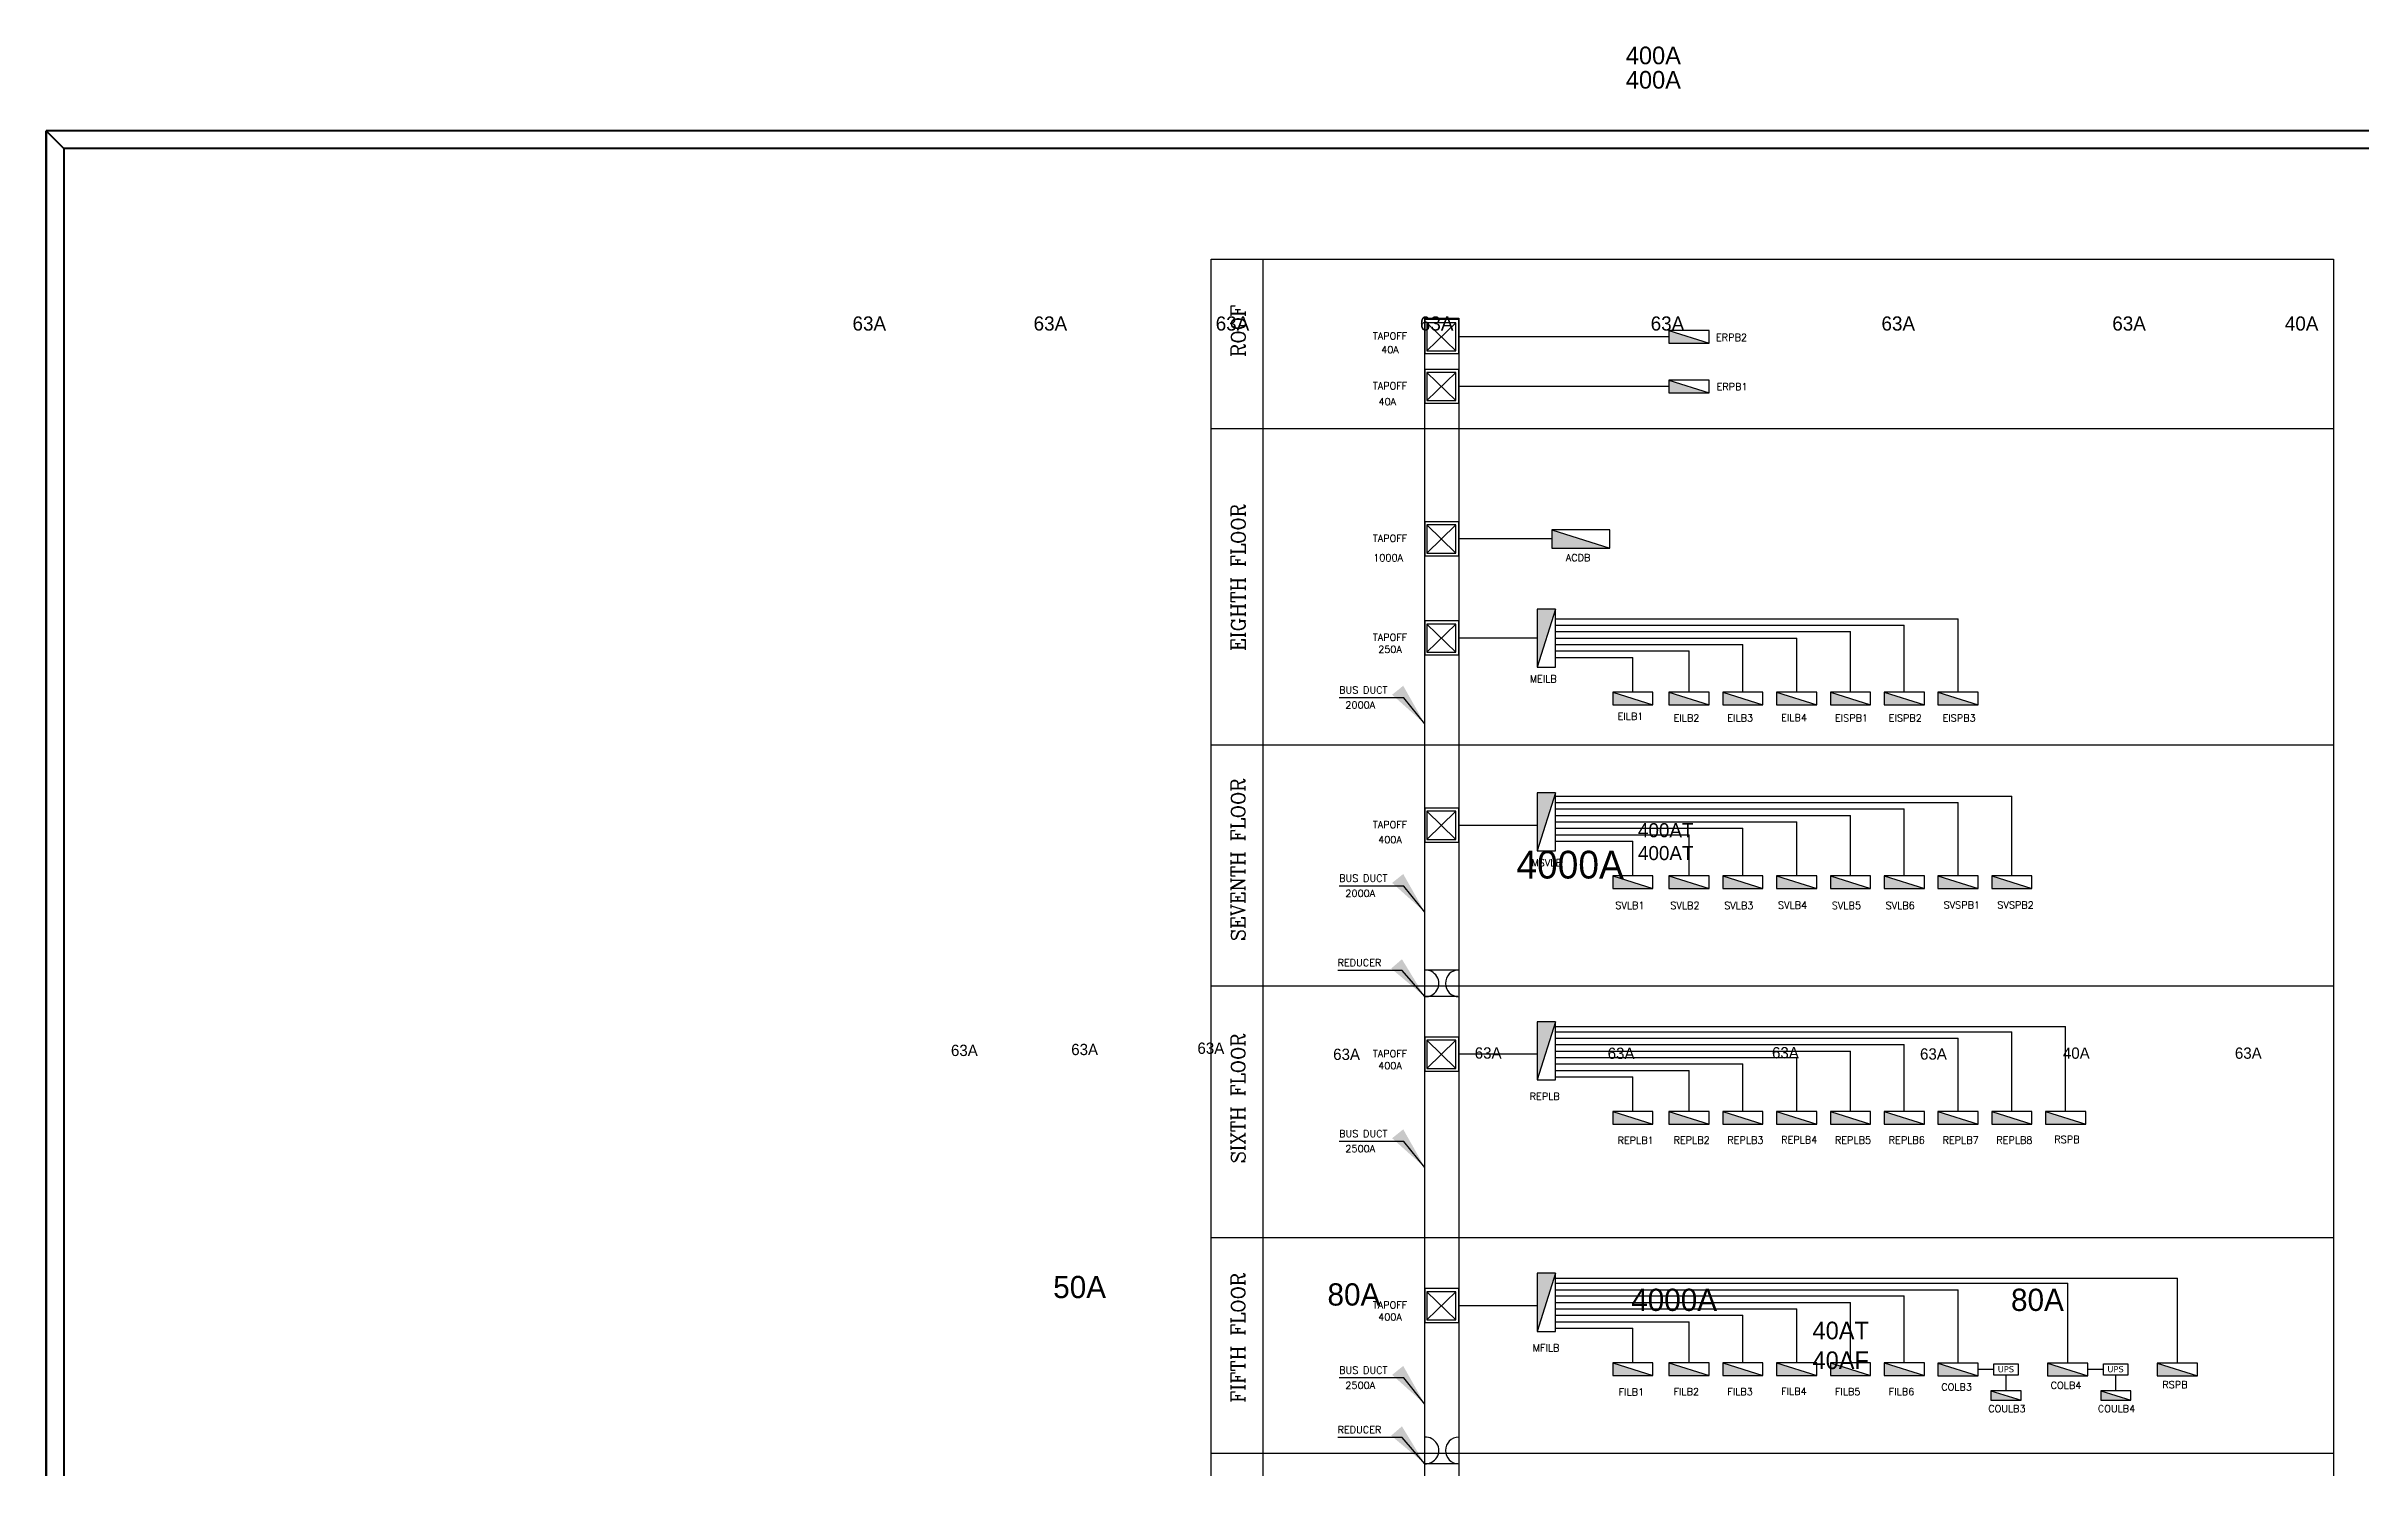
# Model space of a CAD drawing. Header units: millimetres. Extents: x -294 to -67, y -339 to 1001.
# Drawn here: x -293.3 to -239.8, y 2.2 to 35.1 of the extents above; entities that cross this region are included whole.
import ezdxf
from ezdxf.enums import TextEntityAlignment as Align

# ---------------------------------------------------------------- set-up
doc = ezdxf.new("R2010")
doc.units = ezdxf.units.MM
doc.header["$LTSCALE"] = 500
doc.header["$MEASUREMENT"] = 0
doc.linetypes.add('CONTINUA', pattern=[0])
for name, color, linetype in [('E-T25', 3, 'Continuous'), ('E-TEXT', 3, 'Continuous'), ('E-WIRING', 3, 'Continuous'), ('ET80', 3, 'Continuous'), ('WIRRING', 3, 'Continuous')]:
    doc.layers.add(name, color=color, linetype=linetype)
doc.layers.add('UG-BORDER', color=20, linetype='Continuous', lineweight=80)
doc.styles.add('BASEERA notes', font='romans.shx', dxfattribs={"width": 0.75})
doc.styles.add('E80', font='romanc.shx')
doc.styles.add('STENCIL', font='stencil.shx')
doc.dimstyles.new('Baseera 1-100', dxfattribs={"dimtxt": 200, "dimasz": 1, "dimexe": 100, "dimexo": 100, "dimgap": 50, "dimtad": 1, "dimdec": 0, "dimzin": 0, "dimdsep": 46, "dimtxsty": 'BASEERA notes', "dimblk": 'DIM BULLET', "dimcen": 90, "dimse1": 1, "dimse2": 1, "dimclre": 251, "dimclrt": 4, "dimadec": 0, "dimazin": 0, "dimtfac": 1, "dimtdec": 0, "dimtofl": 0, "dimtmove": 1, "dimatfit": 3, "dimfxl": 1, "dimtolj": 1, "dimtzin": 0, "dimlwe": -1, "dimarcsym": 0})

# ---------------------------------------------------------------- blocks, each defined once
blk = doc.blocks.new('panel')
at = {"layer": 'WIRRING'}
h = blk.add_hatch(color=3, dxfattribs=at)
h.set_gradient(color1=(28, 238, 17), one_color=1, tint=1, name='INVCYLINDER')
h.paths.add_polyline_path([(305139, -535029), (312182, -535029), (312182, -532813)])
at = {"layer": 'WIRRING', "color": 7}
blk.add_line((312182, -532813), (305139, -535029), dxfattribs=at)
blk.add_lwpolyline([(305139, -532813), (312182, -532813), (312182, -535029), (305139, -535029)], close=True, dxfattribs=at)
blk = doc.blocks.new('TAPOFF')
at = {"layer": 'WIRRING', "color": 6, "linetype": 'CONTINUA'}
for p, q in [((0.23, 0.224), (-0.23, -0.224)), ((0.23, -0.224), (-0.23, 0.224))]:
    blk.add_line(p, q, dxfattribs=at)
for points in [[(0.276, 0.274), (-0.265, 0.274), (-0.265, -0.267), (0.276, -0.267)], [(0.23, 0.224), (-0.23, 0.224), (-0.23, -0.224), (0.23, -0.224)]]:
    blk.add_lwpolyline(points, close=True, dxfattribs=at)
blk = doc.blocks.new('DIM BULLET')
at = {"ltscale": 0.05}
h = blk.add_hatch(color=256, dxfattribs=at)
h.dxf.hatch_style = 1
h.paths.add_polyline_path([(-75, 0, 1), (75, 0, 1)])
blk.add_circle((0, 0), 75, dxfattribs=at)
blk = doc.blocks.new('UPS')
at = {"layer": 'WIRRING', "linetype": 'CONTINUA'}
blk.add_lwpolyline([(353.944, 503.663), (354.753, 503.663), (354.753, 503.288), (353.944, 503.288)], close=True, dxfattribs=at)
at = {"layer": 'WIRRING', "color": 7, "linetype": 'CONTINUA', "insert": (354.073, 503.582), "char_height": 0.2, "width": 0.83782, "attachment_point": 1}
blk.add_mtext('{\\fVerdana|b0|i0|c0|p34;UPS}', dxfattribs=at)
blk = doc.blocks.new('bgfbgf')
at = {"layer": 'E-T25', "style": 'STENCIL'}
for s, p in [('50A', (-2.415, -323.274, 9437.801)), ('80A', (1.611, -323.383, 9437.801)), ('4000A', (6.069, -323.462, 9437.801)), ('80A', (11.644, -323.462, 9437.801))]:
    blk.add_text(s, height=0.3261, dxfattribs=at).set_placement(p)
at = {"layer": 'E-TEXT', "style": 'STENCIL'}
blk.add_text('4000A', height=0.4076, dxfattribs=at).set_placement((4.384, -317.118, 9437.801))

msp = doc.modelspace()

# ---------------------------------------------------------------- linework, layer by layer
at = {"layer": 'E-WIRING', "color": 6}
for p, q in [((-258.411, 21.845), (-249.099, 21.845)), ((-258.411, 21.696), (-250.343, 21.696)), ((-258.411, 21.546), (-251.587, 21.546)), ((-251.587, 20.149), (-251.587, 21.546)), ((-250.343, 20.149), (-250.343, 21.696)), ((-249.099, 20.149), (-249.099, 21.845)), ((-258.834, 21.397), (-260.645, 21.397)), ((-258.411, 21.397), (-252.831, 21.397)), ((-258.411, 21.248), (-254.075, 21.248)), ((-258.411, 21.099), (-255.319, 21.099)), ((-258.411, 20.95), (-256.62, 20.95)), ((-256.62, 20.149), (-256.62, 20.95)), ((-255.319, 20.149), (-255.319, 21.099)), ((-254.075, 20.149), (-254.075, 21.248)), ((-252.831, 20.149), (-252.831, 21.397)), ((-258.411, 17.746), (-247.855, 17.746)), ((-247.855, 15.901), (-247.855, 17.746)), ((-258.411, 17.597), (-249.099, 17.597)), ((-258.411, 17.448), (-250.343, 17.448)), ((-258.411, 17.299), (-251.587, 17.299)), ((-258.411, 17.15), (-252.831, 17.15)), ((-252.831, 15.901), (-252.831, 17.15)), ((-251.587, 15.901), (-251.587, 17.299)), ((-250.343, 15.901), (-250.343, 17.448)), ((-249.099, 15.901), (-249.099, 17.597)), ((-258.834, 17.069), (-260.645, 17.069)), ((-258.411, 17.001), (-254.075, 17.001)), ((-258.411, 16.851), (-255.319, 16.851)), ((-258.411, 16.702), (-256.62, 16.702)), ((-256.62, 15.901), (-256.62, 16.702)), ((-255.319, 15.901), (-255.319, 16.851)), ((-254.075, 15.901), (-254.075, 17.001)), ((-258.411, 12.417), (-246.611, 12.417)), ((-246.611, 10.454), (-246.611, 12.417)), ((-258.411, 12.3), (-247.855, 12.3)), ((-258.411, 12.15), (-249.099, 12.15)), ((-258.411, 12.001), (-250.343, 12.001)), ((-258.411, 11.852), (-251.587, 11.852)), ((-251.587, 10.454), (-251.587, 11.852)), ((-250.343, 10.454), (-250.343, 12.001)), ((-249.099, 10.454), (-249.099, 12.15)), ((-247.855, 10.454), (-247.855, 12.3)), ((-258.834, 11.778), (-260.645, 11.778)), ((-258.411, 11.703), (-252.831, 11.703)), ((-258.411, 11.554), (-254.075, 11.554)), ((-258.411, 11.405), (-255.319, 11.405)), ((-258.411, 11.256), (-256.62, 11.256)), ((-256.62, 10.454), (-256.62, 11.256)), ((-255.319, 10.454), (-255.319, 11.405)), ((-254.075, 10.454), (-254.075, 11.554)), ((-252.831, 10.454), (-252.831, 11.703)), ((-258.411, 6.604), (-244.028, 6.604)), ((-258.411, 6.487), (-246.563, 6.487)), ((-246.563, 4.642), (-246.563, 6.487)), ((-244.028, 4.642), (-244.028, 6.604)), ((-258.834, 5.965), (-260.645, 5.965)), ((-258.411, 6.338), (-249.099, 6.338)), ((-258.411, 6.193), (-250.343, 6.193)), ((-258.411, 6.043), (-251.587, 6.043)), ((-258.411, 5.894), (-252.831, 5.894)), ((-252.831, 4.646), (-252.831, 5.894)), ((-251.587, 4.646), (-251.587, 6.043)), ((-250.343, 4.646), (-250.343, 6.193)), ((-249.099, 4.642), (-249.099, 6.338)), ((-258.411, 5.745), (-254.075, 5.745)), ((-258.411, 5.596), (-255.319, 5.596)), ((-258.411, 5.447), (-256.62, 5.447)), ((-256.62, 4.646), (-256.62, 5.447)), ((-255.319, 4.646), (-255.319, 5.596)), ((-254.075, 4.646), (-254.075, 5.745)), ((-248.272, 4.496), (-248.634, 4.496)), ((-247.989, 4.002), (-247.989, 4.364)), ((-245.737, 4.496), (-246.099, 4.496)), ((-245.454, 4.002), (-245.454, 4.364))]:
    msp.add_line(p, q, dxfattribs=at)
at = {"layer": 'UG-BORDER'}
for p, q in [((-293.305, 33.12), (-293.305, -33.58)), ((-293.305, -33.58), (-293.305, 33.12)), ((-197.305, 33.12), (-293.305, 33.12)), ((-293.305, 33.12), (-292.901, 32.716)), ((-292.901, 32.716), (-292.901, -33.175)), ((-197.71, 32.716), (-292.901, 32.716))]:
    msp.add_line(p, q, dxfattribs=at)
at = {"layer": 'WIRRING', "color": 2}
for p, q in [((-266.369, -29.188), (-266.369, 30.158)), ((-266.369, 30.158), (-240.42, 30.158)), ((-265.169, -29.188), (-265.169, 30.158)), ((-240.42, 30.158), (-240.42, -29.188)), ((-266.369, 26.241), (-240.42, 26.241)), ((-266.369, 18.93), (-240.42, 18.93)), ((-266.369, 13.357), (-240.42, 13.357)), ((-266.369, 7.544), (-240.42, 7.544)), ((-266.369, 2.562), (-240.42, 2.562))]:
    msp.add_line(p, q, dxfattribs=at)
at = {"layer": 'WIRRING', "color": 6, "linetype": 'CONTINUA'}
for p, q in [((-255.783, 28.361), (-260.645, 28.361)), ((-255.783, 27.211), (-260.645, 27.211)), ((-258.496, 23.688), (-260.645, 23.688))]:
    msp.add_line(p, q, dxfattribs=at)
at = {"layer": 'WIRRING', "color": 4, "linetype": 'CONTINUA'}
for p, q in [((-260.645, 13.725), (-261.413, 13.725)), ((-260.663, 13.11), (-261.43, 13.11)), ((-260.663, 2.315), (-261.43, 2.315))]:
    msp.add_line(p, q, dxfattribs=at)
at = {"layer": 'WIRRING', "color": 6, "linetype": 'CONTINUA'}
msp.add_lwpolyline([(-260.645, -22.731), (-261.43, -22.731), (-261.43, 28.788), (-260.645, 28.788)], close=True, dxfattribs=at)
at = {"layer": 'WIRRING', "color": 4, "linetype": 'CONTINUA'}
for centre, start, end in [((-261.413, 13.417), 266.7459, 93.2541), ((-260.645, 13.417), 90, 270), ((-261.413, 2.622), 266.7459, 93.2541), ((-260.645, 2.622), 90, 270)]:
    msp.add_arc(centre, 0.308, start, end, dxfattribs=at)

# ---------------------------------------------------------------- block references
at = {"layer": 'WIRRING', "linetype": 'CONTINUA'}
for name, p, xscale, yscale, zscale in [('bgfbgf', (-266.218, 515.407, 0.024), 1.575333951233336, 1.575333951233336, 1.575333951233336), ('UPS', (-496.033, -347.937), 0.7, 0.7, 0.7), ('UPS', (-493.498, -347.937), 0.7, 0.7, 0.7)]:
    msp.add_blockref(name, p, dxfattribs=dict(at, xscale=xscale, yscale=yscale, zscale=zscale))
at = {"layer": 'WIRRING', "color": 6, "linetype": 'CONTINUA', "xscale": 1.45033768415702, "yscale": 1.45033768415702, "zscale": 1.45033768415702}
for p in [(-261.046, 28.361), (-261.046, 27.211), (-261.046, 23.688), (-261.046, 21.397), (-261.046, 17.069), (-261.046, 11.778), (-261.046, 5.965)]:
    msp.add_blockref('TAPOFF', p, dxfattribs=at)
at = {"layer": 'WIRRING', "color": 3}
for p, xscale, yscale, zscale in [((-214.596, 98.803), -0.0001319340659194, 0.000131934065962, 0.0001319340659341), ((-214.596, 97.653), -0.0001319340659194, 0.000131934065962, 0.0001319340659341), ((-199.003, 125.438), -0.0001905714285755, 0.0001905714285613, 0.0001905714285715), ((-215.898, 90.445), -0.0001319340659194, 0.000131934065962, 0.0001319340659341), ((-214.596, 90.445), -0.0001319340659194, 0.000131934065962, 0.0001319340659341), ((-213.352, 90.445), -0.0001319340659194, 0.000131934065962, 0.0001319340659341), ((-212.108, 90.445), -0.0001319340659194, 0.000131934065962, 0.0001319340659341), ((-210.864, 90.445), -0.0001319340659194, 0.000131934065962, 0.0001319340659341), ((-209.62, 90.445), -0.0001319340659194, 0.000131934065962, 0.0001319340659341), ((-208.376, 90.445), -0.0001319340659194, 0.000131934065962, 0.0001319340659341), ((-215.898, 86.197), -0.0001319340659194, 0.000131934065962, 0.0001319340659341), ((-214.596, 86.197), -0.0001319340659194, 0.000131934065962, 0.0001319340659341), ((-213.352, 86.197), -0.0001319340659194, 0.000131934065962, 0.0001319340659341), ((-212.108, 86.197), -0.0001319340659194, 0.000131934065962, 0.0001319340659341), ((-210.864, 86.197), -0.0001319340659194, 0.000131934065962, 0.0001319340659341), ((-209.62, 86.197), -0.0001319340659194, 0.000131934065962, 0.0001319340659341), ((-208.376, 86.197), -0.0001319340659194, 0.000131934065962, 0.0001319340659341), ((-207.132, 86.197), -0.0001319340659194, 0.000131934065962, 0.0001319340659341), ((-215.898, 80.751), -0.0001319340659194, 0.000131934065962, 0.0001319340659341), ((-214.596, 80.751), -0.0001319340659194, 0.000131934065962, 0.0001319340659341), ((-213.352, 80.751), -0.0001319340659194, 0.000131934065962, 0.0001319340659341), ((-212.108, 80.751), -0.0001319340659194, 0.000131934065962, 0.0001319340659341), ((-210.864, 80.751), -0.0001319340659194, 0.000131934065962, 0.0001319340659341), ((-209.62, 80.751), -0.0001319340659194, 0.000131934065962, 0.0001319340659341), ((-208.376, 80.751), -0.0001319340659194, 0.000131934065962, 0.0001319340659341), ((-207.132, 80.751), -0.0001319340659194, 0.000131934065962, 0.0001319340659341), ((-205.888, 80.751), -0.0001319340659194, 0.000131934065962, 0.0001319340659341), ((-215.898, 74.942), -0.0001319340659194, 0.000131934065962, 0.0001319340659341), ((-214.596, 74.942), -0.0001319340659194, 0.000131934065962, 0.0001319340659341), ((-213.352, 74.942), -0.0001319340659194, 0.000131934065962, 0.0001319340659341), ((-212.108, 74.942), -0.0001319340659194, 0.000131934065962, 0.0001319340659341), ((-210.864, 74.942), -0.0001319340659194, 0.000131934065962, 0.0001319340659341), ((-209.62, 74.942), -0.0001319340659194, 0.000131934065962, 0.0001319340659341), ((-208.376, 74.938), -0.0001319340659194, 0.000131934065962, 0.0001319340659341), ((-205.841, 74.938), -0.0001319340659194, 0.000131934065962, 0.0001319340659341), ((-203.305, 74.938), -0.0001319340659194, 0.000131934065962, 0.0001319340659341), ((-217.447, 56.725), -9.89505494395e-05, 9.89505494715e-05, 9.89505494506e-05), ((-214.911, 56.725), -9.89505494395e-05, 9.89505494715e-05, 9.89505494506e-05)]:
    msp.add_blockref('panel', p, dxfattribs=dict(at, xscale=xscale, yscale=yscale, zscale=zscale))
at = {"layer": 'WIRRING', "color": 3, "xscale": -0.0001905714285613, "yscale": 0.0001905714285613, "zscale": 0.0001905714285715, "rotation": 270}
for p in [(-156.872, -37.425), (-156.872, -41.672), (-156.872, -46.963), (-156.872, -52.776)]:
    msp.add_blockref('panel', p, dxfattribs=at)

# ---------------------------------------------------------------- texts
at = {"layer": 'E-T25', "style": 'STENCIL'}
for s, height, p in [('63A', 0.3261, (-274.663, 28.505, 9437.801)), ('63A', 0.3261, (-270.476, 28.505, 9437.801)), ('63A', 0.3261, (-266.265, 28.505, 9437.801)), ('63A', 0.3261, (-261.544, 28.505, 9437.801)), ('63A', 0.3261, (-256.207, 28.505, 9437.801)), ('63A', 0.3261, (-250.87, 28.505, 9437.801)), ('63A', 0.3261, (-245.533, 28.505, 9437.801)), ('40A', 0.3261, (-241.543, 28.505, 9437.801)), ('63A', 0.2609, (-272.387, 11.738, 7550.245)), ('63A', 0.2609, (-269.606, 11.759, 7550.245)), ('63A', 0.2609, (-266.687, 11.788, 7550.245)), ('63A', 0.2609, (-263.549, 11.647, 7550.245)), ('63A', 0.2609, (-260.275, 11.678, 7550.245)), ('63A', 0.2609, (-257.201, 11.671, 7550.241)), ('63A', 0.2609, (-253.401, 11.684, 7550.245)), ('63A', 0.2609, (-249.979, 11.655, 7550.245)), ('40A', 0.2609, (-246.675, 11.674, 7550.245)), ('63A', 0.2609, (-242.698, 11.674, 7550.245))]:
    msp.add_text(s, height=height, dxfattribs=at).set_placement(p)
at = {"layer": 'E-TEXT', "style": 'STENCIL'}
for s, height, p in [('400A', 0.4076, (-256.781, 34.66, 9437.796)), ('400A', 0.4076, (-256.781, 34.097, 9437.796)), ('400AT', 0.3261, (-256.501, 16.794, 7550.241)), ('400AT', 0.3261, (-256.501, 16.266, 7550.241)), ('40AT', 0.4076, (-252.464, 5.191, 9437.796)), ('40AF', 0.4076, (-252.464, 4.502, 9437.796))]:
    msp.add_text(s, height=height, dxfattribs=at).set_placement(p)
at = {"layer": 'ET80', "color": 3, "style": 'E80'}
for s, height, p in [('ROOF', 0.3276, (-265.579, 28.497)), ('EIGHTH FLOOR', 0.32758, (-265.579, 22.8)), ('SEVENTH FLOOR', 0.32758, (-265.583, 16.276)), ('SIXTH FLOOR', 0.32758, (-265.583, 10.761)), ('FIFTH FLOOR', 0.32758, (-265.583, 5.228))]:
    msp.add_text(s, height=height, rotation=89.9999, dxfattribs=at).set_placement(p, align=Align.CENTER)
for s, p in [('TAPOFF', (-262.631, 28.296)), ('ERPB2', (-254.696, 28.263)), ('40A', (-262.44, 27.982)), ('TAPOFF', (-262.631, 27.145)), ('40A', (-262.502, 26.777)), ('ERPB1', (-254.682, 27.129)), ('TAPOFF', (-262.631, 23.623)), ('1000A', (-262.621, 23.171)), ('ACDB', (-258.17, 23.173)), ('TAPOFF', (-262.631, 21.332)), ('250A', (-262.508, 21.055)), ('MEILB', (-259.002, 20.373)), ('BUS DUCT', (-263.411, 20.116)), ('2000A', (-263.266, 19.767)), ('EILB1', (-256.972, 19.507)), ('EILB2', (-255.678, 19.466)), ('EILB3', (-254.434, 19.466)), ('EILB4', (-253.19, 19.474)), ('EISPB1', (-251.946, 19.466)), ('EISPB2', (-250.702, 19.466)), ('EISPB3', (-249.458, 19.466)), ('TAPOFF', (-262.631, 17.004)), ('400A', (-262.508, 16.654)), ('MSVLB', (-258.963, 16.123)), ('BUS DUCT', (-263.411, 15.766)), ('2000A', (-263.266, 15.416)), ('SVLB1', (-257.025, 15.136)), ('SVLB2', (-255.751, 15.135)), ('SVLB3', (-254.507, 15.135)), ('SVLB4', (-253.263, 15.143)), ('SVLB5', (-252.019, 15.135)), ('SVLB6', (-250.775, 15.135)), ('SVSPB1', (-249.434, 15.149)), ('SVSPB2', (-248.19, 15.149)), ('REDUCER', (-263.446, 13.813)), ('TAPOFF', (-262.631, 11.712)), ('400A', (-262.508, 11.435)), ('REPLB', (-259.004, 10.725)), ('BUS DUCT', (-263.411, 9.864)), ('2500A', (-263.266, 9.515)), ('REPLB1', (-256.972, 9.708)), ('REPLB2', (-255.678, 9.712)), ('REPLB3', (-254.434, 9.712)), ('REPLB4', (-253.19, 9.72)), ('REPLB5', (-251.946, 9.712)), ('REPLB6', (-250.702, 9.712)), ('REPLB7', (-249.458, 9.712)), ('REPLB8', (-248.214, 9.712)), ('RSPB', (-246.872, 9.727)), ('TAPOFF', (-262.631, 5.9)), ('400A', (-262.508, 5.623)), ('MFILB', (-258.934, 4.912)), ('BUS DUCT', (-263.411, 4.396)), ('2500A', (-263.266, 4.046)), ('FILB1', (-256.949, 3.894)), ('FILB2', (-255.678, 3.899)), ('FILB3', (-254.434, 3.899)), ('FILB4', (-253.19, 3.907)), ('FILB5', (-251.946, 3.899)), ('FILB6', (-250.702, 3.899)), ('COLB3', (-249.488, 4.009)), ('COLB4', (-246.958, 4.043)), ('RSPB', (-244.375, 4.059)), ('COULB3', (-248.402, 3.507)), ('COULB4', (-245.867, 3.507)), ('REDUCER', (-263.446, 3.018))]:
    msp.add_text(s, height=0.1638, rotation=359.9999, dxfattribs=at).set_placement(p)

# ---------------------------------------------------------------- leaders
at = {"layer": 'WIRRING', "color": 6, "linetype": 'CONTINUA'}
for points in [[(-261.43, 19.413), (-261.916, 20.017), (-263.408, 20.017)], [(-261.43, 15.063), (-261.916, 15.667), (-263.408, 15.667)], [(-261.43, 13.11), (-261.951, 13.715), (-263.443, 13.715)], [(-261.43, 9.162), (-261.916, 9.766), (-263.408, 9.766)], [(-261.43, 3.693), (-261.916, 4.297), (-263.408, 4.297)], [(-261.43, 2.315), (-261.951, 2.919), (-263.443, 2.919)]]:
    msp.add_leader(points, dimstyle='Baseera 1-100', override={"dimgap": 50, "dimtad": 0, "dimdec": 2, "dimaunit": 2, "dimadec": 4, "dimtdec": 2}, dxfattribs=at)

doc.saveas('drawing.dxf')
